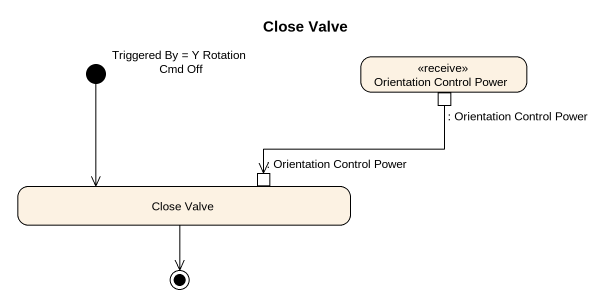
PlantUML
@startuml
title Close Valve
hide empty description
state "Orientation Control Power" as Orientation_Control_Power <<receive>> {
  state ": Orientation Control Power" as Orientation_Control_Power_2 <<outputPin>>
}
state "Triggered By = Y Rotation Cmd Off" as Triggered_By_Y_Rotation_Cmd <<start>>
state "Close Valve" as Close_Valve {
  state ": Orientation Control Power" as Orientation_Control_Power_3 <<inputPin>>
}
Triggered_By_Y_Rotation_Cmd --> Close_Valve
Orientation_Control_Power_2 -left-> Orientation_Control_Power_3
Close_Valve --> [*]
@enduml
